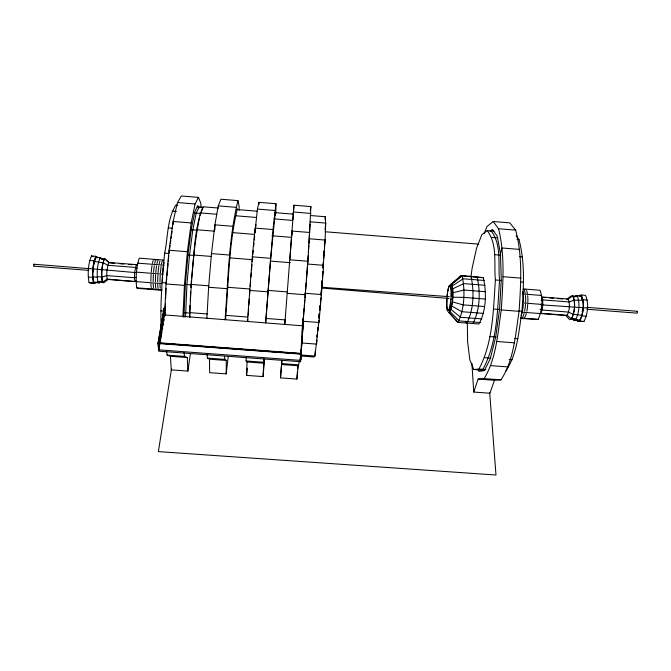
<?xml version="1.0" encoding="UTF-8"?>
<svg xmlns="http://www.w3.org/2000/svg" width="671" height="671" viewBox="0 0 671 671"><rect width="100%" height="100%" fill="white"/><g stroke="black" fill="none" stroke-linecap="round" stroke-linejoin="round"><path stroke-width="1.01" d="M189.616 316.804L189.994 305.322M189.784 317.274L189.792 313.08C191.344 281.057 193.164 248.849 199.564 217.37M451.231 290.132L450.61 285.762L451.248 290.526L451.055 298.142L450.124 305.599L448.765 310.48M451.281 292.489L451.281 293.001M247.029 361.979L246.559 375.383L263.024 376.59L263.778 363.212L247.029 361.979L246.081 360.964L246.106 357.828M207.389 358.096L209.486 359.195L209.654 372.673L226.177 373.89L226.295 360.444L224.71 359.379L207.389 358.096L207.104 354.179M451.273 293.252L451.264 293.772M319.002 320.629L314.925 356.033L313.969 356.972L300.432 355.965M319.06 317.76L319.128 313.709M446.727 302.386L446.71 304.257M446.928 298.385L446.777 306.462L447.565 310.958M89.058 282.625L94.963 283.523L89.058 282.625C87.54 273.802 87.968 264.273 91.441 255.953L95.794 256.297L97.32 257.068M93.412 282.969C91.944 274.137 92.372 264.634 95.794 256.297M94.997 282.575L93.546 282.055C92.187 273.843 92.59 265.011 95.76 257.245L100.113 257.589L101.506 258.301M93.11 272.149L93.202 269.021M99.929 281.208L99.316 282.91L97.899 282.39C96.582 274.171 96.993 265.364 100.113 257.589M225.649 319.639L225.741 316.595C228.652 280.629 228.878 243.867 237.375 208.698M446.743 301.933L446.76 301.405M102.311 282.29L107.175 279.094L135.525 281.61L108.073 279.488L103.628 282.827L102.311 282.29C101.103 274.372 101.48 265.917 104.441 258.41L109.549 262.94M98.033 281.451L102.386 281.82C101.212 274.213 101.589 266.093 104.424 258.88L100.08 258.545M459.694 277.224L461.011 275.462L462.202 275.991C465.154 290.988 464.743 308.618 457.957 322.399L448.74 312.241L457.957 322.399L478.951 324.009C486.366 310.581 486.743 292.489 483.263 277.651L461.011 275.462L450.551 284.73L458.167 278.473M324.437 241.518L324.512 239.455M324.445 244.361L324.621 239.413M324.412 247.054L324.714 239.891M451.239 294.837L451.18 296.196M254.905 232.862L257.438 209.067L258.981 202.34L275.957 203.732L275.815 213.336M161.879 290.266L137.991 288.421L136.666 287.817C135.601 277.937 136.104 267.637 139.258 258.167L163.581 260.08M446.769 301.212L446.987 297.614M449.419 312.72C453.411 304.089 453.68 293.353 452.019 284.034L451.331 283.674M161.258 332.942C160.05 306.295 161.963 279.648 164.68 253.143C168.01 237.249 166.97 219.325 175.777 205.15L177.79 205.309M263.778 363.212L263.477 359.111M201.04 207.255L200.78 203.17L198.448 197.383L181.338 195.982L177.471 202.55L173.126 221.48L169.05 250.258L166.014 283.95L164.605 316.259L164.068 308.123L164.596 308.157L165.041 314.951L164.445 315.32L158.641 349.406L159.102 349.885L300.13 360.352L300.826 353.374L300.13 360.352M165.125 310.153L165.401 303.871M165.628 298.629L166.089 288.161M182.906 316.603L184.424 285.376L187.394 251.709L191.185 222.931L195.093 203.984L198.448 197.383M247.834 321.325L247.935 319.295M190.254 300.096L190.673 291.751M190.883 287.574L191.394 280.386M316.88 340.18L316.678 344.114L302.093 343.015M317.064 336.599L317.148 334.997M309.49 235.152L308.979 243.338M309.65 232.107L310.086 224.005M302.814 325.712L307.939 261.254L310.899 206.593L293.982 205.209L293.202 214.754M494.502 380.289L489.855 393.231L473.751 392.049L478.129 379.081L494.502 380.289L501.019 379.836C514.171 359.555 515.403 334.535 519.094 311.319C520.83 284.278 522.801 256.59 515.647 230.119L509.784 222.873L493.193 221.514L486.987 226.521L484.328 233.315M206.878 318.423L208.614 287.247L211.491 253.621L214.913 224.844L218.243 205.871L220.918 199.228L237.962 200.621L239.136 206.299L239.153 210.359M478.129 379.081L484.16 378.595C496.548 357.962 497.697 333.143 501.279 309.935C503.024 282.902 505.053 255.315 498.57 228.727L493.193 221.514M505.875 371.055C517.559 353.424 518.7 331.524 521.979 311.235C523.581 287.389 525.234 262.982 518.993 239.622L516.091 235.823M323.078 266.882L323.271 262.353M323.741 255.768L323.942 251.08M323.489 262.487L323.07 268.266L325.108 240.05L325.695 223.082L325.318 216.741L310.799 215.559M323.732 258.377L324.168 251.172M467.335 322.634L467.603 341.858L469.834 359.757L473.776 369.503L478.951 369.042C493.286 341.916 493.235 309.901 495.416 279.983C493.747 263.745 497.79 244.454 487.205 230.614L481.879 234.607L476.595 248.027L472.065 268.492L470.992 276.687M225.045 319.807C228.283 280.075 228.484 239.438 237.962 200.621M300.793 353.684L302.982 319.044L303.51 319.086L300.524 361.694L158.666 351.168L158.054 343.158L164.068 308.123M300.524 361.694L300.784 357.584M300.918 355.529L301.304 349.356M301.631 344.215L302.017 338.05M302.277 333.94L302.663 327.775L302.252 331.885M300.155 359.924L300.683 359.958L303.51 319.086M265.758 322.692L270.43 261.011L275.345 211.793L275.404 215.659M302.839 325.838L165.041 314.951M281.845 360.428L280.503 377.874L296.909 379.073L297.379 371.893M297.58 368.815L297.781 365.737M247.465 321.51L252.296 256.85L255.089 228.081L273.013 229.532L275.957 203.732M248.195 315.211L248.605 309.054M248.891 304.953L249.302 298.796M249.578 294.695L249.922 289.562M307.654 262.915L308.14 255.701M308.35 252.615L308.836 245.401M315.269 351.042L314.925 356.033L301.371 355.026M265.565 322.885L273.013 229.532M292.892 219.56L293.353 213.261M284.781 324.345L293.982 205.209M321.132 293.37L321.308 290.082M321.745 285.209L321.996 280.83M322.424 276.033L322.684 271.579M321.535 289.763L321.057 295.869M321.761 286.743L322.164 280.419M322.441 277.693L322.885 271.654M305.464 291.801L304.97 297.949M305.624 289.738L306.169 282.516M306.328 280.453L307.503 264.978M309.885 232.501L292.028 231.059L289.813 259.82L307.939 261.254M291.583 236.762L292.028 231.059M280.503 377.874L281.921 360.478M284.781 324.135L285.024 321.107M250.182 286.467L250.602 281.292M250.937 277.157L251.273 273.022M251.524 269.918L251.952 264.751M252.204 261.648L252.673 256.49M325.074 219.778L325.318 216.741M302.923 322.466L304.114 308.165M304.29 306.119L304.802 299.987M191.571 278.356C194.523 254.527 193.902 229.256 202.986 206.777L218.536 208.044M319.077 316.754L319.346 313.709M319.698 309.641L320 305.481M320.419 301.505L320.629 298.293M319.035 318.775L319.497 313.567M319.773 310.447L320.235 305.238M320.411 303.158L320.872 297.949M450.987 298.972L450.937 299.526M166.769 277.844L166.316 282.919L162.013 282.592M166.953 275.815L167.415 270.74M167.599 268.71L168.052 263.628M168.236 261.598L168.782 255.508M263.024 376.59L264.6 359.144M447.054 296.834C447.616 294.326 447.674 284.705 450.56 285.628M302.269 329.528L302.453 327.507M325.066 229.683L325.695 223.082L310.128 221.824M252.866 254.426L253.269 250.308M253.672 246.182L253.974 243.095M254.267 240L254.67 235.873M447.079 296.557L447.129 296.02M296.909 379.073L298.251 365.77L299.232 361.77M302.319 325.796L302.982 319.044M246.559 375.383L247.297 368.203M300.683 359.958L301.363 353.407L158.666 342.764L164.596 308.157M317.685 329.931L317.895 327.901M318.431 322.835L318.65 320.813M317.089 337.186L317.375 333.63M317.735 331.046L318.004 327.674M318.389 324.907L318.742 320.738M447.163 295.752L447.339 294.175M324.529 244.999L325.108 240.05L309.465 238.792M226.177 373.89L228.232 356.452M254.997 232.803L255.366 229.776M255.743 226.748L255.986 224.726M447.364 293.982L447.44 293.412M450.644 302.244L450.568 302.772M169.394 250.451L168.966 253.479L164.68 253.143M169.679 248.429L170.107 245.401M170.392 243.38L170.82 240.352M171.113 238.331L171.399 236.318M171.684 234.296L172.111 231.269M520.402 318.44L538.234 319.396C542.067 310.379 543.267 299.652 540.096 290.275L523.414 288.958M316.41 342.151L316.695 340.18M166.542 351.168L167.138 355.118L170.434 356.309L171.281 369.864L187.863 371.08L190.413 353.642M98.041 281.485L97.899 282.39L93.546 282.055M575.617 319.019L571.466 318.691C574.703 311.839 575.684 303.367 572.841 296.238L576.985 296.565M93.806 265.045L94.108 263.066M539.467 313.432L565.77 315.471L569.369 319.346L571.457 319.153C574.854 312.023 575.852 303.2 572.917 295.76L570.811 296.121L566.785 299.258L568.228 299.031L572.917 295.76M577.119 295.643C580.256 303.334 579.19 312.527 575.651 319.916L573.437 320.142L579.794 320.235C583.384 312.862 584.449 303.644 581.262 295.97L574.904 296.045L576.968 296.213M582.185 311.814L582.495 309.792M576.775 319.48L577.421 321.367L579.828 321.141C583.686 313.214 584.835 303.3 581.405 295.047L578.989 295.483M577.421 321.367L583.98 321.459C587.88 313.55 589.029 303.611 585.548 295.366L581.405 295.047M450.384 304.038L450.233 305.011M171.482 368.975L158.381 451.617L495.986 475.018L489.687 392.476M159.102 349.885L158.616 343.518L164.546 308.895L164.018 308.861L158.146 343.04L158.641 349.406M159.715 345.003L161.988 331.659M162.332 329.604L162.684 327.549M163.036 325.494L163.389 323.447M163.732 321.392L164.085 319.337M310.27 210.249L310.899 206.593M447.783 291.222L447.859 290.769M447.901 290.551L448.664 287.322M450.065 305.934L449.193 309.432M199.958 215.391L203.162 207.373L197.131 206.886M448.673 287.305L448.949 286.492M478.113 369.553L478.876 371.331L484.311 370.669L490.241 358.859L495.676 337.144L499.61 308.928L501.279 279.253L500.398 253.529L502.143 247.993L519.631 249.402M449.167 309.516L448.991 309.968M104.441 258.41L108.66 262.47L106.907 270.287L106.731 275.588L107.175 279.094L108.073 279.488M94.628 261.103L95.735 258.201M448.958 286.458L449.327 285.661M636.905 311.646C637.509 310.514 637.735 313.038 637.022 313.156L586.873 309.247M448.983 310.002L448.698 310.623M199.144 207.045L196.217 213.084L192.82 229.868L189.524 255.106L186.941 284.521L185.54 316.947M33.877 266.001L33.852 264.223L88.933 268.626M449.528 285.351L449.964 285.049M472.887 323.548C480.126 310.019 480.503 292.061 477.182 277.173L475.89 276.645M452.019 284.034L462.202 275.991L483.263 277.651M490.031 231.327L492.422 229.474L497.228 236.142L500.398 253.529M452.556 285.787L463.133 278.784L484.336 280.461M452.875 288.79L463.72 283.623L485.032 285.301M136.255 280.57L134.77 281.233L134.435 277.735L134.645 272.451L136.221 264.626L108.66 262.47M574.359 299.937L569.218 301.95L542.696 299.878L541.17 300.289M101.631 277.266L106.731 275.588L134.435 277.735L136.456 277.299M452.95 292.732L463.879 290.031L485.276 291.709M579.769 296.238L581.262 295.97M565.77 315.471L567.213 315.32L571.457 319.153M477.635 369.788L482.919 369.344C497.471 342.311 497.396 310.22 499.568 280.31C497.865 264.064 501.891 244.68 491.113 230.933M481.501 370.073L485.083 369.78M452.774 297.228L463.602 297.362L485.041 299.031M574.569 307.142L540.742 304.785M321.719 287.238L449.31 296.683M167.138 355.118L184.533 356.402L187.31 357.559L187.863 371.08M246.081 360.964L263.342 362.239M281.669 363.598L298.872 364.873M484.16 378.595L501.019 379.836M170.434 356.309L187.31 357.559M209.486 359.195L226.295 360.444M281.56 364.529L298.251 365.77M484.63 357.668L490.719 358.129M509.155 359.513L512.191 359.74M490.778 365.636L508.098 366.928M158.146 343.04L301.329 353.734M158.054 343.158L301.338 353.843M158.616 343.518L300.767 354.12M478.951 369.042L485.888 369.562M473.776 369.503L484.395 370.291M33.743 266.169L88.832 270.346M99.342 281.971L103.661 282.306M571.516 319.069L575.634 319.388M93.269 282.441L99.316 282.91M575.651 319.916L579.794 320.235M483.254 313.374L461.891 311.721L451.742 306.051M579.828 321.141L583.98 321.459M136.666 287.817L162.055 289.771M520.478 318.029L538.234 319.396M481.895 318.901L460.633 317.266L450.996 309.482M480.411 322.558L459.274 320.939L450.191 311.78M302.957 319.455L303.485 319.497M302.923 319.782L303.451 319.824M189.625 312.627L207.356 313.978M226.135 315.412L248.035 317.081M265.775 318.431L285.594 319.941M303.326 321.292L318.968 322.483L321.434 294.552L323.607 265.305L308.006 264.072M160.814 310.874L164.227 311.134M183.837 312.627L189.792 313.08M489.872 336.574L496.062 337.043M514.825 338.469L517.911 338.712M496.867 341.489L514.523 342.831M193.609 255.03L211.29 256.423M230.01 257.907L252.892 259.711M270.572 261.111L290.333 262.671M187.813 254.972L193.802 255.441M495.416 279.983L501.64 280.47M520.495 281.963L523.606 282.206M101.371 259.191L103.099 259.358M572.875 296.775L574.938 296.934M137.689 263.141L164.252 265.221M522.332 293.948L541.648 295.458M89.696 260.44L94.074 260.784M583.082 299.694L587.259 300.021M94.166 261.43L102.998 262.755M110.564 263.024L114.624 263.342M119.706 263.737L123.766 264.055M128.849 264.458L131.893 264.693M582.822 300.289L574.233 300.239M541.522 297.287L545.565 297.597M549.608 297.916L553.65 298.234M557.693 298.553L562.743 298.947M136.465 272.124L163.12 274.204M88.455 268.526L92.85 268.861M93.026 268.945L97.412 269.281M587.066 307.36L637.224 311.269M97.589 269.356L101.967 269.7M522.424 302.898L541.799 304.408M583.359 307.695L587.544 308.023M574.443 307.125L578.62 307.452M578.897 307.41L583.082 307.737M484.345 306.513L462.923 304.852L452.355 301.824M97.362 276.67L101.732 277.014M92.791 276.855L97.169 277.19M191.042 284.437L208.773 285.812M227.553 287.272L249.461 288.975M267.192 290.35L287.012 291.885M304.743 293.261L321.434 294.552L321.082 293.16M573.37 314.229L581.916 315.387M185.221 284.387L191.227 284.856M88.211 277.039L92.598 277.375M493.713 309.046L499.954 309.532M518.868 310.992L521.979 311.235M582.101 315.924L586.278 316.251M136.07 281.594L161.644 283.581M166.014 283.95L184.424 285.376M208.614 287.247L226.949 288.673M249.562 290.426L267.821 291.835M287.205 293.344L305.397 294.754M501.279 309.935L519.094 311.319M522.172 312.174L540.482 313.6M325.167 231.755L478.364 244.118M191.185 222.931L173.126 221.48L173.269 224.374M232.904 226.295L214.913 224.844L214.938 229.65M196.846 229.75L214.569 231.176M232.3 232.594L254.2 234.355M271.923 235.781L291.742 237.366M168.312 227.897L172.539 228.241M191.126 229.734L197.039 230.203M494.686 254.67L500.834 255.165M519.446 256.657L522.508 256.901M169.05 250.258L187.394 251.709M211.491 253.621L229.767 255.064M252.296 256.85L270.497 258.293M503.149 276.712L520.906 278.113M449.142 298.461L321.652 288.027M177.471 202.55L195.093 203.984M218.243 205.871L235.798 207.305M257.438 209.067L274.925 210.493M293.487 212.002L310.908 213.428M498.57 228.727L515.647 230.119M236.158 209.478L256.892 211.172M274.514 212.606L293.177 214.124M487.205 230.614L494.049 231.176M200.151 212.9L216.75 214.25M235.429 215.76L256.179 217.446M273.818 218.872L292.489 220.39M172.229 211.139L176.372 211.474M194.145 212.917L200.344 213.42M491.742 237.417L497.765 237.903M516.989 239.463L518.993 239.622M136.649 272.686L101.883 269.641M33.852 264.223L34.036 264.642M540.096 309.264L542.051 310.01L568.589 312.074L573.453 314.498M469.851 276.167L471.101 276.695C474.271 291.625 473.877 309.448 466.823 323.078L465.607 322.231M137.245 268.299L135.332 267.435L107.645 265.271L102.957 262.436M91.441 255.953L93.009 256.725M95.76 257.245L97.186 257.958M136.968 265.087L136.221 264.626L137.563 265.54M447.532 310.899L447.18 309.868M198.943 207.985L197.886 205.477L194.867 211.6L191.369 228.719L187.981 254.494L185.33 284.554L183.921 317.492M581.413 297.689L582.277 300.088M456.364 320.042L456.8 321.552M447.18 309.859L446.718 304.609M93.126 277.291L93.546 280.159M184.072 352.468L184.533 356.402M258.981 202.34L259.165 204.219M158.666 342.764L159.178 349.448M164.546 308.895L164.974 315.362M471.889 363.279L473.751 392.049M451.239 290.358L451.256 290.811M224.609 356.452L224.71 359.379M451.273 291.273L451.281 291.751M522.642 291.508A14.594 3.43 -86.1 0 1 522.994 293.042M523.313 295.383A14.594 3.43 -86.1 0 1 523.464 301.975M523.346 304.139A14.594 3.43 -86.1 0 1 522.449 310.899M521.921 313.156A14.594 3.43 -86.1 0 1 521.04 315.773M524.697 289.536A14.586 3.498 -86.1 0 1 525.72 289.545M526.5 290.535A14.586 3.498 -86.1 0 1 527.364 293.386M527.691 295.726A14.586 3.498 -86.1 0 1 527.851 302.319M527.733 304.475A14.586 3.498 -86.1 0 1 526.827 311.235M526.29 313.491A14.586 3.498 -86.1 0 1 524.957 317.022M524.504 317.719A14.586 3.498 -86.1 0 1 524.118 318.138M523.892 318.314A14.586 3.498 -86.1 0 1 522.935 318.398M523.036 289.209A14.594 3.464 -86.1 0 1 523.732 289.536M524.311 290.367A14.594 3.464 -86.1 0 1 525.158 293.21M525.485 295.55A14.594 3.464 -86.1 0 1 525.636 302.143M525.519 304.307A14.594 3.464 -86.1 0 1 524.613 311.067M524.085 313.323A14.594 3.464 -86.1 0 1 522.759 316.855M522.155 317.735A14.594 3.464 -86.1 0 1 521.853 318.029M521.702 318.138A14.594 3.464 -86.1 0 1 520.755 318.23M162.223 282.239A14.854 1.652 -86.3 0 1 162.474 275.278M162.634 273.08A14.854 1.652 -86.3 0 1 163.363 266.471M163.749 264.173A14.854 1.652 -86.3 0 1 164.068 262.697M162.483 260.675A14.854 1.677 -86.3 0 1 163.187 260.658M161.367 289.637A14.854 1.677 -86.3 0 1 160.604 289.562M160.294 288.211A14.854 1.677 -86.3 0 1 160.017 284.429M159.992 282.063A14.854 1.677 -86.3 0 1 160.243 275.102M160.403 272.904A14.854 1.677 -86.3 0 1 161.132 266.303M161.518 264.005A14.854 1.677 -86.3 0 1 162.206 261.287M159.069 289.528A14.854 1.711 -86.3 0 1 158.39 289.52M158.239 289.134A14.854 1.711 -86.3 0 1 158.155 288.824M158.012 288.035A14.854 1.711 -86.3 0 1 157.727 284.252M157.693 281.887A14.854 1.711 -86.3 0 1 157.937 274.917M158.096 272.728A14.854 1.711 -86.3 0 1 158.834 266.119M159.228 263.82A14.854 1.711 -86.3 0 1 159.924 261.111M158.222 260.021A14.863 1.745 -86.3 0 1 158.448 260.012M156.67 289.545A14.863 1.745 -86.3 0 1 156.133 289.344M155.982 288.958A14.863 1.745 -86.3 0 1 155.949 288.857M155.747 287.867A14.863 1.745 -86.3 0 1 155.454 284.076M155.42 281.711A14.863 1.745 -86.3 0 1 155.655 274.741M155.815 272.543A14.863 1.745 -86.3 0 1 156.561 265.942M156.955 263.644A14.863 1.745 -86.3 0 1 157.668 260.935M153.994 259.685A14.863 1.812 -86.3 0 1 154.238 260.021M152.434 288.874A14.863 1.812 -86.3 0 1 151.571 288.865M151.227 287.515A14.863 1.812 -86.3 0 1 150.916 283.724M150.874 281.359A14.863 1.812 -86.3 0 1 151.109 274.389M151.269 272.191A14.863 1.812 -86.3 0 1 152.023 265.582M152.426 263.292A14.863 1.812 -86.3 0 1 153.156 260.574M155.806 260.021A14.863 1.778 -86.3 0 1 156.402 260.012M154.372 289.436A14.863 1.778 -86.3 0 1 153.911 289.176M153.508 287.691A14.863 1.778 -86.3 0 1 153.206 283.9M153.173 281.535A14.863 1.778 -86.3 0 1 153.407 274.565M153.567 272.376A14.863 1.778 -86.3 0 1 154.313 265.766M154.716 263.468A14.863 1.778 -86.3 0 1 155.437 260.759M450.845 285.51A13.16 2.063 -85.5 0 1 452.422 298.352A13.16 2.063 -85.5 0 1 448.882 310.992M542.78 304.877L542.051 310.01L540.776 313.273L567.213 315.32C569.545 310.337 570.233 304.223 568.228 299.031L541.824 296.959L542.696 299.878L542.78 304.877"/></g></svg>
